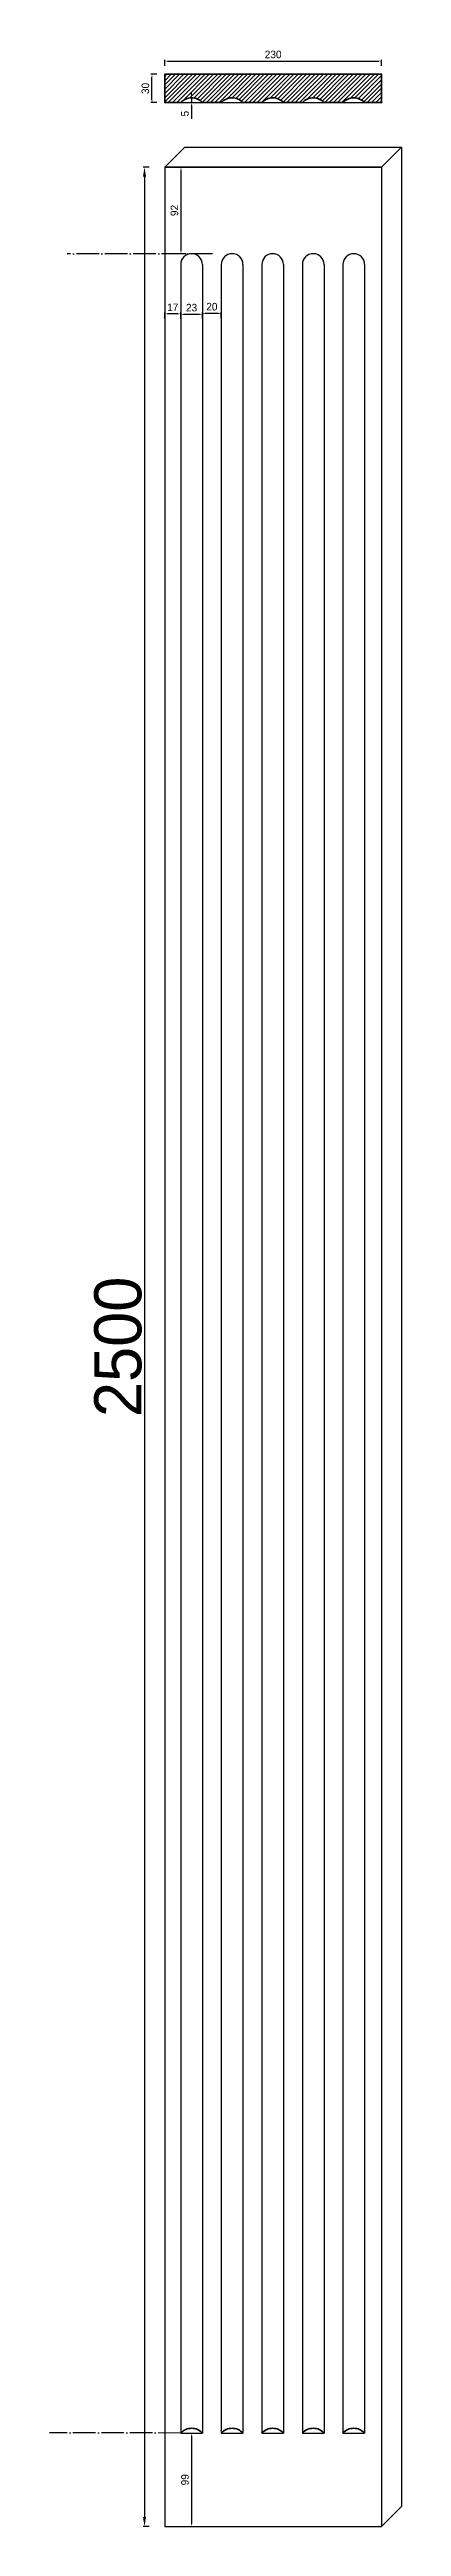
# Model space of a CAD drawing. Header units: millimetres. Extents: x 1578 to 1951, y -841 to 1784.
import ezdxf

# ---------------------------------------------------------------- set-up
doc = ezdxf.new("R2010")
doc.units = ezdxf.units.MM
doc.linetypes.add('ACAD_ISO04W100', pattern=[30, 24, -3, 0, -3])
doc.layers.add('axes', color=254, linetype='ACAD_ISO04W100')
doc.layers.add('Cloison', color=7, linetype='Continuous')
doc.layers.add('Ligne', color=7, linetype='Continuous', lineweight=35)
doc.dimstyles.new('ISO-mm', dxfattribs={"dimtxt": 8, "dimasz": 3, "dimexe": 1.25, "dimexo": 0.625, "dimgap": 3, "dimtad": 1, "dimdec": 0, "dimtxsty": 'Standard', "dimcen": 2.5, "dimadec": 0, "dimazin": 0, "dimtfac": 1, "dimtdec": 0, "dimtmove": 0, "dimatfit": 3, "dimfxl": 5, "dimfxlon": 1, "dimarcsym": 0})
doc.dimstyles.new('ISO-mm grande pièce', dxfattribs={"dimtxt": 30, "dimasz": 10, "dimexe": 1.25, "dimexo": 0.625, "dimgap": 3, "dimtad": 1, "dimdec": 0, "dimtxsty": 'Standard', "dimcen": 2.5, "dimadec": 0, "dimazin": 0, "dimtfac": 1, "dimtdec": 0, "dimtmove": 0, "dimatfit": 3, "dimfxl": 5, "dimfxlon": 1, "dimarcsym": 0})

# ---------------------------------------------------------------- blocks, each defined once
blk = doc.blocks.new('*D12')
at = {"layer": 'Defpoints', "color": 0, "transparency": 16777216}
for p in [(1929.9, 1771.4), (1699.9, 1757.4), (1929.9, 1757.4)]:
    blk.add_point(p, dxfattribs=at)
at = {"layer": 'Ligne', "color": 0, "lineweight": -2, "transparency": 16777216}
for p, q in [((1699.9, 1766.4), (1699.9, 1772.6)), ((1702.9, 1771.4), (1926.9, 1771.4)), ((1929.9, 1766.4), (1929.9, 1772.6))]:
    blk.add_line(p, q, dxfattribs=at)
at = {"layer": 'Ligne', "color": 0, "transparency": 16777216}
for points in [[(1702.9, 1771.9), (1702.9, 1770.9), (1699.9, 1771.4)], [(1926.9, 1771.9), (1926.9, 1770.9), (1929.9, 1771.4)]]:
    blk.add_solid(points, dxfattribs=at)
at = {"layer": 'Ligne', "color": 0, "transparency": 16777216, "insert": (1814.9, 1778.4), "char_height": 8, "attachment_point": 5}
blk.add_mtext('230', dxfattribs=at)
blk = doc.blocks.new('*D13')
at = {"layer": 'Cloison', "color": 0, "lineweight": -2, "transparency": 16777216}
for p, q in [((1691.4, 1757.4), (1685.2, 1757.4)), ((1686.4, 1730.4), (1686.4, 1754.4)), ((1691.4, 1727.4), (1685.2, 1727.4))]:
    blk.add_line(p, q, dxfattribs=at)
at = {"layer": 'Cloison', "color": 0, "transparency": 16777216}
for points in [[(1685.9, 1754.4), (1686.9, 1754.4), (1686.4, 1757.4)], [(1685.9, 1730.4), (1686.9, 1730.4), (1686.4, 1727.4)]]:
    blk.add_solid(points, dxfattribs=at)
at = {"layer": 'Defpoints', "color": 0, "transparency": 16777216}
for p in [(1686.4, 1757.4), (1699.9, 1757.4), (1699.9, 1727.4)]:
    blk.add_point(p, dxfattribs=at)
at = {"layer": 'Cloison', "color": 0, "transparency": 16777216, "insert": (1679.4, 1742.4), "char_height": 8, "attachment_point": 5, "rotation": 90}
blk.add_mtext('30', dxfattribs=at)
blk = doc.blocks.new('*D11')
at = {"layer": 'Cloison', "color": 0, "lineweight": -2, "transparency": 16777216}
for p, q in [((1683.5, 1658.9), (1677.2, 1658.9)), ((1678.5, 1648.9), (1678.5, -831.1)), ((1683.5, -841.1), (1677.2, -841.1))]:
    blk.add_line(p, q, dxfattribs=at)
at = {"layer": 'Cloison', "color": 0, "transparency": 16777216}
for points in [[(1676.8, 1648.9), (1680.1, 1648.9), (1678.5, 1658.9)], [(1676.8, -831.1), (1680.1, -831.1), (1678.5, -841.1)]]:
    blk.add_solid(points, dxfattribs=at)
at = {"layer": 'Defpoints', "color": 0, "transparency": 16777216}
for p in [(1699.9, 1658.9), (1678.5, -841.1), (1699.9, -841.1)]:
    blk.add_point(p, dxfattribs=at)
at = {"layer": 'Cloison', "color": 0, "transparency": 16777216, "insert": (1650.5, 408.9), "char_height": 30, "attachment_point": 5, "rotation": 90}
blk.add_mtext('{\\H1.6667x;2500}', dxfattribs=at)
blk = doc.blocks.new('*D14')
at = {"layer": 'Cloison', "color": 0, "lineweight": -2, "transparency": 16777216}
for p, q in [((1723.4, -742.1), (1729.6, -742.1)), ((1728.4, -745.1), (1728.4, -838.1)), ((1723.4, -841.1), (1729.6, -841.1))]:
    blk.add_line(p, q, dxfattribs=at)
at = {"layer": 'Cloison', "color": 0, "transparency": 16777216}
for points in [[(1727.9, -745.1), (1728.9, -745.1), (1728.4, -742.1)], [(1727.9, -838.1), (1728.9, -838.1), (1728.4, -841.1)]]:
    blk.add_solid(points, dxfattribs=at)
at = {"layer": 'Defpoints', "color": 0, "transparency": 16777216}
for p in [(1716.9, -742.1), (1716.9, -841.1), (1728.4, -841.1)]:
    blk.add_point(p, dxfattribs=at)
at = {"layer": 'Cloison', "color": 0, "transparency": 16777216, "insert": (1721.4, -791.6), "char_height": 8, "attachment_point": 5, "rotation": 90}
blk.add_mtext('99', dxfattribs=at)
blk = doc.blocks.new('*D15')
at = {"layer": 'Cloison', "color": 0, "lineweight": -2, "transparency": 16777216}
for p, q in [((1722.2, 1658.9), (1715.9, 1658.9)), ((1717.2, 1570.3), (1717.2, 1655.9)), ((1722.2, 1567.3), (1715.9, 1567.3))]:
    blk.add_line(p, q, dxfattribs=at)
at = {"layer": 'Cloison', "color": 0, "transparency": 16777216}
for points in [[(1716.7, 1655.9), (1717.7, 1655.9), (1717.2, 1658.9)], [(1716.7, 1570.3), (1717.7, 1570.3), (1717.2, 1567.3)]]:
    blk.add_solid(points, dxfattribs=at)
at = {"layer": 'Defpoints', "color": 0, "transparency": 16777216}
for p in [(1717.2, 1658.9), (1728.4, 1658.9), (1750.6, 1567.3)]:
    blk.add_point(p, dxfattribs=at)
at = {"layer": 'Cloison', "color": 0, "transparency": 16777216, "insert": (1710.2, 1613.1), "char_height": 8, "attachment_point": 5, "rotation": 90}
blk.add_mtext('92', dxfattribs=at)
blk = doc.blocks.new('*D16')
at = {"layer": 'Cloison', "color": 0, "lineweight": -2, "transparency": 16777216}
for p, q in [((1716.9, 1498.1), (1716.9, 1504.4)), ((1719.9, 1503.1), (1736.9, 1503.1)), ((1739.9, 1498.1), (1739.9, 1504.4))]:
    blk.add_line(p, q, dxfattribs=at)
at = {"layer": 'Cloison', "color": 0, "transparency": 16777216}
for points in [[(1719.9, 1503.6), (1719.9, 1502.6), (1716.9, 1503.1)], [(1736.9, 1503.6), (1736.9, 1502.6), (1739.9, 1503.1)]]:
    blk.add_solid(points, dxfattribs=at)
at = {"layer": 'Defpoints', "color": 0, "transparency": 16777216}
for p in [(1739.9, 1503.1), (1716.9, 1496), (1739.9, 1496)]:
    blk.add_point(p, dxfattribs=at)
at = {"layer": 'Cloison', "color": 0, "transparency": 16777216, "insert": (1728.4, 1510.1), "char_height": 8, "attachment_point": 5}
blk.add_mtext('23', dxfattribs=at)
blk = doc.blocks.new('*D17')
at = {"layer": 'Cloison', "color": 0, "lineweight": -2, "transparency": 16777216}
for p, q in [((1739.9, 1499.1), (1739.9, 1505.3)), ((1742.9, 1504.1), (1756.9, 1504.1)), ((1759.9, 1499.1), (1759.9, 1505.3))]:
    blk.add_line(p, q, dxfattribs=at)
at = {"layer": 'Cloison', "color": 0, "transparency": 16777216}
for points in [[(1742.9, 1504.6), (1742.9, 1503.6), (1739.9, 1504.1)], [(1756.9, 1504.6), (1756.9, 1503.6), (1759.9, 1504.1)]]:
    blk.add_solid(points, dxfattribs=at)
at = {"layer": 'Defpoints', "color": 0, "transparency": 16777216}
for p in [(1759.9, 1504.1), (1739.9, 1445.9), (1759.9, 1445.9)]:
    blk.add_point(p, dxfattribs=at)
at = {"layer": 'Cloison', "color": 0, "transparency": 16777216, "insert": (1749.9, 1511.1), "char_height": 8, "attachment_point": 5}
blk.add_mtext('20', dxfattribs=at)
blk = doc.blocks.new('*D18')
at = {"layer": 'Cloison', "color": 0, "lineweight": -2, "transparency": 16777216}
for p, q in [((1699.9, 1498.5), (1699.9, 1504.8)), ((1713.9, 1503.5), (1702.9, 1503.5)), ((1716.9, 1498.5), (1716.9, 1504.8))]:
    blk.add_line(p, q, dxfattribs=at)
at = {"layer": 'Cloison', "color": 0, "transparency": 16777216}
for points in [[(1702.9, 1504), (1702.9, 1503), (1699.9, 1503.5)], [(1713.9, 1504), (1713.9, 1503), (1716.9, 1503.5)]]:
    blk.add_solid(points, dxfattribs=at)
at = {"layer": 'Defpoints', "color": 0, "transparency": 16777216}
for p in [(1699.9, 1503.5), (1699.9, 1475.3), (1716.9, 1475.3)]:
    blk.add_point(p, dxfattribs=at)
at = {"layer": 'Cloison', "color": 0, "transparency": 16777216, "insert": (1708.4, 1510.5), "char_height": 8, "attachment_point": 5}
blk.add_mtext('17', dxfattribs=at)
blk = doc.blocks.new('*D19')
at = {"layer": 'Cloison', "color": 0, "lineweight": -2, "transparency": 16777216}
for p, q in [((1728.4, 1732.4), (1727.1, 1732.4)), ((1728.4, 1735.4), (1728.4, 1738.4)), ((1728.4, 1732.4), (1728.4, 1727.4)), ((1728.4, 1727.4), (1727.1, 1727.4)), ((1728.4, 1724.4), (1728.4, 1710.1))]:
    blk.add_line(p, q, dxfattribs=at)
at = {"layer": 'Cloison', "color": 0, "transparency": 16777216}
for points in [[(1727.9, 1735.4), (1728.9, 1735.4), (1728.4, 1732.4)], [(1727.9, 1724.4), (1728.9, 1724.4), (1728.4, 1727.4)]]:
    blk.add_solid(points, dxfattribs=at)
at = {"layer": 'Defpoints', "color": 0, "transparency": 16777216}
for p in [(1728.4, 1732.4), (1728.4, 1727.4), (1728.4, 1727.4)]:
    blk.add_point(p, dxfattribs=at)
at = {"layer": 'Cloison', "color": 0, "transparency": 16777216, "insert": (1721.4, 1715.7), "char_height": 8, "attachment_point": 5, "rotation": 90}
blk.add_mtext('5', dxfattribs=at)

msp = doc.modelspace()

# ---------------------------------------------------------------- hatches: boundary and pattern name
at = {"layer": 'Cloison'}
h = msp.add_hatch(dxfattribs=at)
h.set_pattern_fill('ANSI31', color=256)
h.set_pattern_definition([(45, (614.6463, 0.761), (-2.245064, 2.245064), [])])
edge = h.paths.add_edge_path()
edge.add_arc((1771.4, 1716.7), 15.7, 43.0029, 136.9971)
edge.add_line((1759.9, 1727.4), (1739.9, 1727.4))
edge.add_arc((1728.4, 1716.7), 15.7, 43.0029, 136.9971)
edge.add_line((1716.9, 1727.4), (1699.9, 1727.4))
edge.add_line((1699.9, 1727.4), (1699.9, 1757.4))
edge.add_line((1699.9, 1757.4), (1929.9, 1757.4))
edge.add_line((1929.9, 1757.4), (1929.9, 1727.4))
edge.add_line((1929.9, 1727.4), (1911.9, 1727.4))
edge.add_arc((1900.4, 1716.7), 15.7, 43.0029, 136.9971)
edge.add_line((1888.9, 1727.4), (1868.9, 1727.4))
edge.add_arc((1857.4, 1716.7), 15.7, 43.0029, 136.9971)
edge.add_line((1845.9, 1727.4), (1825.9, 1727.4))
edge.add_arc((1814.4, 1716.7), 15.7, 43.0029, 136.9971)
edge.add_line((1802.9, 1727.4), (1782.9, 1727.4))

# ---------------------------------------------------------------- linework, layer by layer
at = {"layer": 'axes'}
for p, q in [((1750.6, 1567.3), (1596.4, 1567.3)), ((1716.9, -742.1), (1577.7, -741.9))]:
    msp.add_line(p, q, dxfattribs=at)
at = {"layer": 'Cloison'}
for p, q in [((1699.9, 1727.4), (1929.9, 1727.4)), ((1699.9, 1658.9), (1721.1, 1680.1)), ((1721.1, 1680.1), (1951.1, 1680.1)), ((1951.1, 1680.1), (1929.9, 1658.9)), ((1951.1, 1680.1), (1951.1, -819.9)), ((1699.9, 1658.9), (1699.9, -841.1)), ((1929.9, 1658.9), (1929.9, -841.1)), ((1716.9, 1555.8), (1716.9, -742.1)), ((1739.9, 1555.8), (1739.9, -742.1)), ((1759.9, 1555.8), (1759.9, -742.1)), ((1782.9, 1555.8), (1782.9, -742.1)), ((1802.9, 1555.8), (1802.9, -742.1)), ((1825.9, 1555.8), (1825.9, -742.1)), ((1845.9, 1555.8), (1845.9, -742.1)), ((1868.9, 1555.8), (1868.9, -742.1)), ((1888.9, 1555.8), (1888.9, -742.1)), ((1911.9, 1555.8), (1911.9, -742.1)), ((1716.9, -742.1), (1739.9, -742.1)), ((1759.9, -742.1), (1782.9, -742.1)), ((1802.9, -742.1), (1825.9, -742.1)), ((1845.9, -742.1), (1868.9, -742.1)), ((1888.9, -742.1), (1911.9, -742.1)), ((1951.1, -819.9), (1929.9, -841.1)), ((1699.9, -841.1), (1929.9, -841.1))]:
    msp.add_line(p, q, dxfattribs=at)
for centre in [(1728.4, 1555.8), (1771.4, 1555.8), (1814.4, 1555.8), (1857.4, 1555.8), (1900.4, 1555.8)]:
    msp.add_arc(centre, 11.5, 0, 180, dxfattribs=at)
at = {"layer": 'Ligne'}
msp.add_lwpolyline([(1782.9, 1727.4, 0.434783), (1759.9, 1727.4), (1739.9, 1727.4, 0.434783), (1716.9, 1727.4), (1699.9, 1727.4), (1699.9, 1757.4), (1929.9, 1757.4), (1929.9, 1727.4), (1911.9, 1727.4, 0.434783), (1888.9, 1727.4), (1868.9, 1727.4, 0.434783), (1845.9, 1727.4), (1825.9, 1727.4, 0.434783), (1802.9, 1727.4)], format="xyb", close=True, dxfattribs=at)
msp.add_lwpolyline([(1929.9, 1658.9), (1699.9, 1658.9)], dxfattribs=at)
for points in [[(1739.9, -742.1), (1739.9, -742.1, 0.434783), (1716.9, -742.1)], [(1782.9, -742.1), (1782.9, -742.1, 0.434783), (1759.9, -742.1)], [(1825.9, -742.1), (1825.9, -742.1, 0.434783), (1802.9, -742.1)], [(1868.9, -742.1), (1868.9, -742.1, 0.434783), (1845.9, -742.1)], [(1911.9, -742.1), (1911.9, -742.1, 0.434783), (1888.9, -742.1)]]:
    msp.add_lwpolyline(points, format="xyb", dxfattribs=at)

# ---------------------------------------------------------------- dimensions: what is measured, and where the dimension line sits
at = {"layer": 'Cloison'}
for base, p1, p2, picture, middle in [((1686.4, 1757.4), (1699.9, 1727.4), (1699.9, 1757.4), '*D13', (1679.4, 1742.4)), ((1728.4, 1727.4), (1728.4, 1732.4), (1728.4, 1727.4), '*D19', (1721.4, 1715.7)), ((1717.2, 1658.9), (1750.6, 1567.3), (1728.4, 1658.9), '*D15', (1710.2, 1613.1))]:
    dim = msp.add_linear_dim(base=base, p1=p1, p2=p2, angle=90, dimstyle='ISO-mm', dxfattribs=at)
    dim.commit()
    dim.dimension.update_dxf_attribs({"geometry": picture, "text_midpoint": middle})
dim = msp.add_linear_dim(base=(1678.5, -841.1), p1=(1699.9, 1658.9), p2=(1699.9, -841.1), angle=90, text='{\\H1.6667x;<>}', dimstyle='ISO-mm grande pièce', dxfattribs=at)
dim.commit()
dim.dimension.update_dxf_attribs({"geometry": '*D11', "text_midpoint": (1650.5, 408.9)})
for base, p1, p2, picture, middle in [((1699.9, 1503.5), (1716.9, 1475.3), (1699.9, 1475.3), '*D18', (1708.4, 1510.5)), ((1739.9, 1503.1), (1716.9, 1496), (1739.9, 1496), '*D16', (1728.4, 1510.1)), ((1759.9, 1504.1), (1739.9, 1445.9), (1759.9, 1445.9), '*D17', (1749.9, 1511.1))]:
    dim = msp.add_linear_dim(base=base, p1=p1, p2=p2, dimstyle='ISO-mm', dxfattribs=at)
    dim.commit()
    dim.dimension.update_dxf_attribs({"geometry": picture, "text_midpoint": middle})
dim = msp.add_linear_dim(base=(1728.4, -841.1), p1=(1716.9, -742.1), p2=(1716.9, -841.1), angle=90, dimstyle='ISO-mm', dxfattribs=at)
dim.commit()
dim.dimension.update_dxf_attribs({"geometry": '*D14', "text_midpoint": (1728.4, -791.6), "dimtype": 160})
at = {"layer": 'Ligne'}
dim = msp.add_linear_dim(base=(1929.9, 1771.4), p1=(1699.9, 1757.4), p2=(1929.9, 1757.4), dimstyle='ISO-mm', dxfattribs=at)
dim.commit()
dim.dimension.update_dxf_attribs({"geometry": '*D12', "text_midpoint": (1814.9, 1778.4)})

doc.saveas('drawing.dxf')
